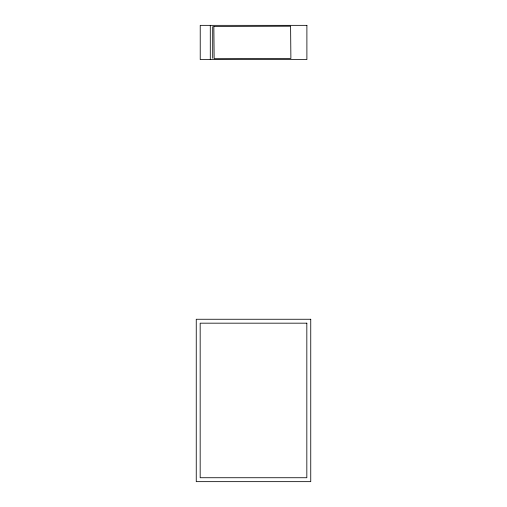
<?xml version="1.0" encoding="UTF-8"?>
<svg xmlns="http://www.w3.org/2000/svg" width="507" height="507" viewBox="0 0 507 507"><rect width="100%" height="100%" fill="white"/><g stroke="black" fill="none" stroke-linecap="round" stroke-linejoin="round"><path stroke-width="0.76" d="M212.706 26.643L212.706 58.273M210.291 25.35L210.291 59.566M213.853 26.427L214.138 58.698L290.891 58.476L290.606 26.206L213.853 26.427M306.893 25.35L200.227 25.35L200.227 59.566L306.893 59.566L306.893 25.35M310.747 319.258L196.253 319.258L196.253 481.65L310.747 481.65L310.747 319.258M306.83 323.174L200.17 323.174L200.17 477.733L306.83 477.733L306.83 323.174"/></g></svg>
